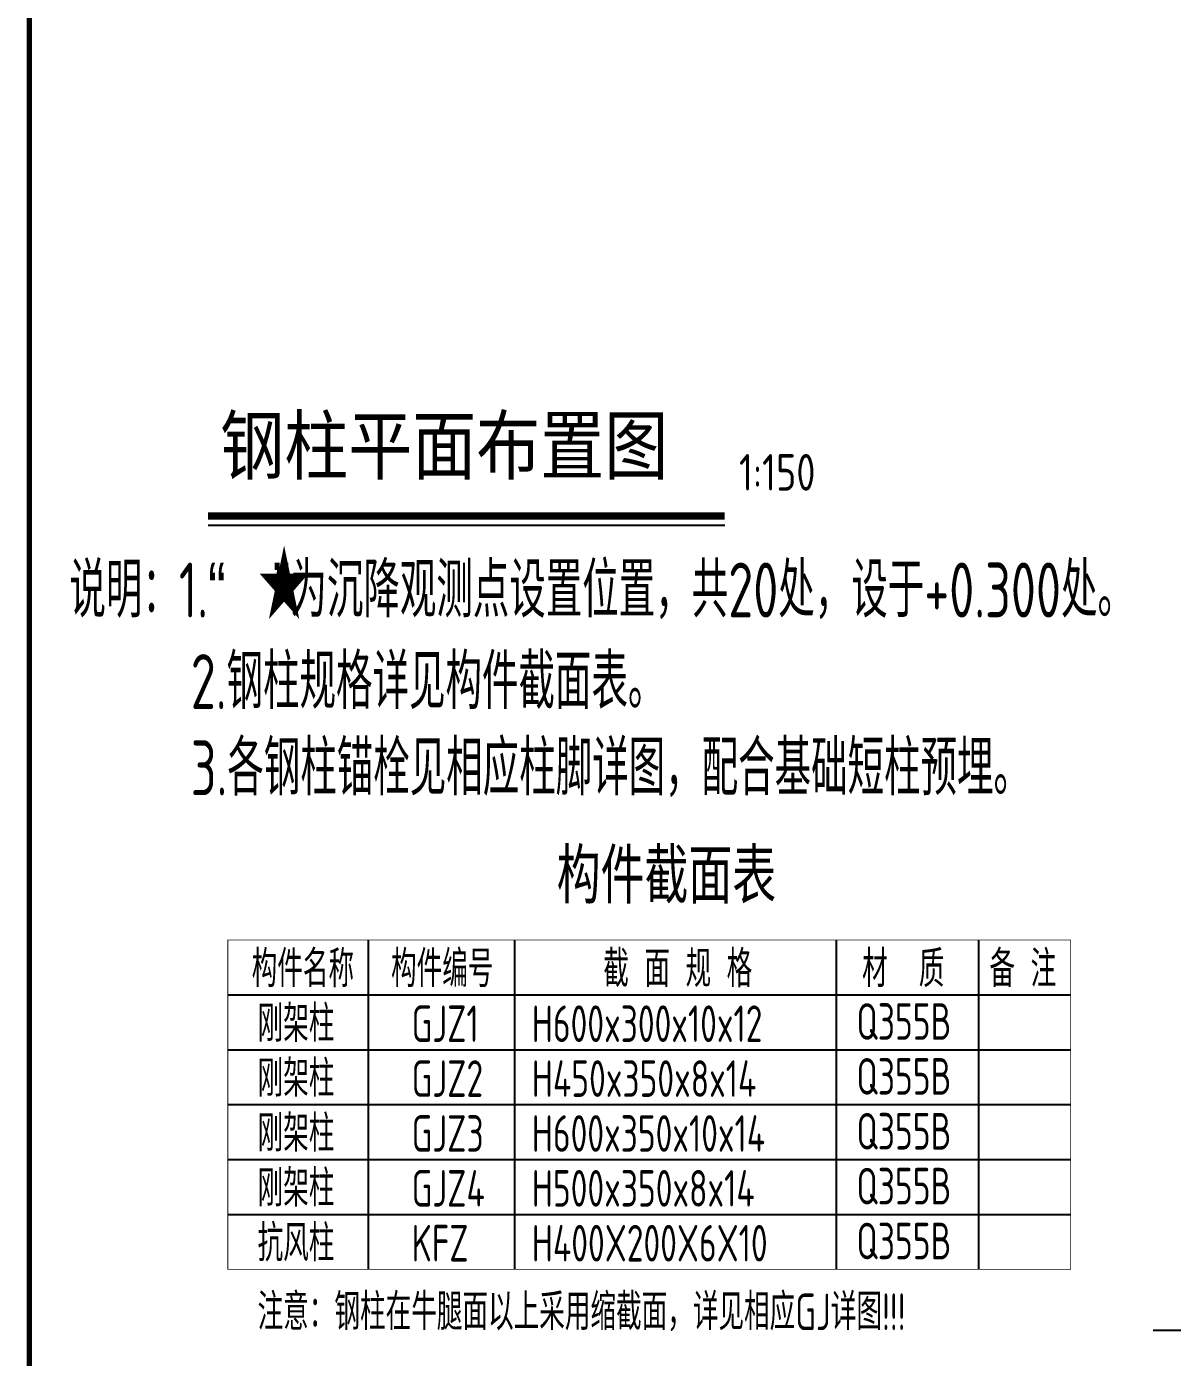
# Model space of a CAD drawing. Extents: x 447413 to 2975780, y -1432727 to 1301644.
# Drawn here: x 2618655 to 2637451, y 72837 to 94662 of the extents above; entities that cross this region are included whole.
import ezdxf
from ezdxf.enums import TextEntityAlignment as Align

# ---------------------------------------------------------------- set-up
doc = ezdxf.new("R2010")
doc.units = 0
doc.header["$LTSCALE"] = 1000
doc.header["$MEASUREMENT"] = 0
doc.linetypes.add('CONTINOUS', pattern=[0])
for name, color, linetype in [('PUB_TEXT', 7, 'Continuous'), ('TAB', 7, 'Continuous'), ('TEXT', 6, 'Continuous'), ('THIN', 7, 'Continuous'), ('图框', 253, 'Continuous'), ('沉降点', 1, 'Continuous'), ('说明', 7, 'Continuous')]:
    doc.layers.add(name, color=color, linetype=linetype)
doc.styles.add('_HZTXT', font='tssdeng.shx', dxfattribs={"width": 0.7, "bigfont": 'HZTXT.shx'})
doc.styles.add('TSSD_Norm', font='tssdeng.shx', dxfattribs={"bigfont": 'tssdchn.shx'})
doc.styles.add('TSSD_REIN', font='Tssdeng.shx', dxfattribs={"width": 0.7, "bigfont": 'hztxt.shx'})
doc.styles.add('标注', font='tssdeng.shx', dxfattribs={"width": 0.8, "bigfont": 'tssdchn.shx'})
doc.styles.add('楷体', font='tssdeng.shx', dxfattribs={"bigfont": 'hztxt.shx'})

# ---------------------------------------------------------------- blocks, each defined once
blk = doc.blocks.new('A$C6B0021A6')
at = {"layer": '图框', "color": 153, "const_width": 58, "elevation": -84000}
blk.add_lwpolyline([(111420, 1020), (2520, 1020), (2520, 83120), (111420, 83120)], close=True, dxfattribs=at)

msp = doc.modelspace()

# ---------------------------------------------------------------- linework, layer by layer
at = {"layer": 'TAB'}
for p, q in [((2624258.4, 79682.2, 252000), (2624258.4, 74282.2, 252000)), ((2626660.9, 79682.2, 252000), (2626660.9, 74282.2, 252000)), ((2631935.8, 79682.2, 252000), (2631935.8, 74282.2, 252000)), ((2634270.7, 79682.2, 252000), (2634270.7, 74282.2, 252000)), ((2621955.3, 78782.2, 252000), (2635781.8, 78782.2, 252000)), ((2621955.3, 77882.2, 252000), (2635781.8, 77882.2, 252000)), ((2621955.3, 77882.2, 252000), (2635781.8, 77882.2, 252000)), ((2621955.3, 76982.2, 252000), (2635781.8, 76982.2, 252000)), ((2621955.3, 76082.2, 252000), (2635781.8, 76082.2, 252000)), ((2621955.3, 75182.2, 252000), (2635781.8, 75182.2, 252000))]:
    msp.add_line(p, q, dxfattribs=at)
at = {"layer": 'TEXT'}
msp.add_line((2621631, 86486.9, 252000), (2630106.2, 86486.9, 252000), dxfattribs=at)
msp.add_line((2621631, 86486.9, 252000), (2630106.2, 86486.9, 252000), dxfattribs=at)
at = {"layer": 'TEXT', "const_width": 118.8, "elevation": 252000}
msp.add_lwpolyline([(2621631, 86635.4), (2630106.2, 86635.4)], dxfattribs=at)
msp.add_lwpolyline([(2621631, 86635.4), (2630106.2, 86635.4)], dxfattribs=at)
at = {"layer": 'TEXT', "color": 3, "linetype": 'Continuous', "const_width": 12, "elevation": 252000}
msp.add_lwpolyline([(2635781.8, 74282.2), (2621955.3, 74282.2), (2621955.3, 79682.2), (2635781.8, 79682.2), (2635781.8, 74282.2)], dxfattribs=at)
at = {"layer": 'THIN'}
msp.add_line((2637134.8, 73282.9, 252000), (2644138.7, 73282.9, 252000), dxfattribs=at)

# ---------------------------------------------------------------- block references
at = {"xscale": 1.5, "yscale": 1.5, "zscale": 1.5, "rotation": 270}
msp.add_blockref('A$C6B0021A6', (2617168.3, 230330.5, 252000), dxfattribs=at)

# ---------------------------------------------------------------- texts
at = {"layer": 'PUB_TEXT', "style": 'TSSD_Norm', "width": 0.7}
for s, p in [('说明：1.“  ”为沉降观测点设置位置，共20处，设于+0.300处。', (2619357.5, 84972, 252000)), ('2.钢柱规格详见构件截面表。', (2621348, 83470.4, 252000)), ('3.各钢柱锚栓见相应柱脚详图，配合基础短柱预埋。', (2621348, 82054.9, 252000))]:
    msp.add_text(s, height=900, dxfattribs=at).set_placement(p)
at = {"layer": 'TEXT', "style": '楷体'}
msp.add_text('钢柱平面布置图', height=1050, dxfattribs=at).set_placement((2621830.9, 86915.5, 252000), align=Align.BOTTOM_LEFT)
at = {"layer": 'TEXT', "ltscale": 99, "style": 'TSSD_REIN', "width": 0.8}
msp.add_text('1:150', height=600, dxfattribs=at).set_placement((2630341.3, 87051.7, 252000))
at = {"layer": 'TEXT', "style": 'TSSD_Norm', "width": 0.7}
for s, p in [('GJZ1', (2624971.1, 78009.3, 252000)), ('Q355B', (2632268.1, 78045.7, 252000)), ('GJZ2', (2624971.1, 77109.3, 252000)), ('Q355B', (2632268.1, 77145.7, 252000)), ('Q355B', (2632268.1, 76245.7, 252000)), ('GJZ3', (2624971.1, 76209.3, 252000)), ('GJZ4', (2624971.1, 75309.3, 252000)), ('Q355B', (2632268.1, 75345.7, 252000)), ('KFZ', (2624971.1, 74409.3, 252000)), ('Q355B', (2632268.1, 74445.7, 252000))]:
    msp.add_text(s, height=600, dxfattribs=at).set_placement(p)
at = {"layer": 'TEXT', "color": 4, "style": 'TSSD_Norm', "width": 0.7}
for s, p in [('H600x300x10x12', (2626942.1, 78009.3, 252000)), ('H450x350x8x14', (2626942.1, 77109.3, 252000)), ('H600x350x10x14', (2626942.1, 76209.3, 252000)), ('H500x350x8x14', (2626942.1, 75309.3, 252000)), ('H400X200X6X10', (2626942.1, 74409.3, 252000))]:
    msp.add_text(s, height=600, dxfattribs=at).set_placement(p)
at = {"layer": '沉降点', "style": '标注', "width": 0.8}
msp.add_text('★', height=1125, dxfattribs=at).set_placement((2622451.5, 84926.6, 126000))
at = {"layer": '说明', "linetype": 'CONTINOUS', "style": 'TSSD_REIN', "width": 0.8}
msp.add_text('构件截面表', height=900, dxfattribs=at).set_placement((2627350.4, 80280, 252000))
at = {"layer": '说明', "style": '_HZTXT', "width": 0.7}
for s, p in [('构件名称', (2622346.5, 78909.3, 252000)), ('构件编号', (2624633.6, 78909.3, 252000)), ('截 面 规 格', (2628113.9, 78909.3, 252000)), ('材  质', (2632361.1, 78909.3, 252000)), ('备 注', (2634449.1, 78909.3, 252000)), ('刚架柱', (2622444.1, 78011.7, 252000)), ('刚架柱', (2622444.1, 77111.7, 252000)), ('刚架柱', (2622444.1, 76211.7, 252000)), ('刚架柱', (2622444.1, 75311.7, 252000)), ('抗风柱', (2622444.1, 74411.7, 252000)), ('注意：钢柱在牛腿面以上采用缩截面，详见相应GJ详图!!!', (2622444.1, 73283.9, 252000))]:
    msp.add_text(s, height=600, dxfattribs=at).set_placement(p)

doc.saveas('drawing.dxf')
